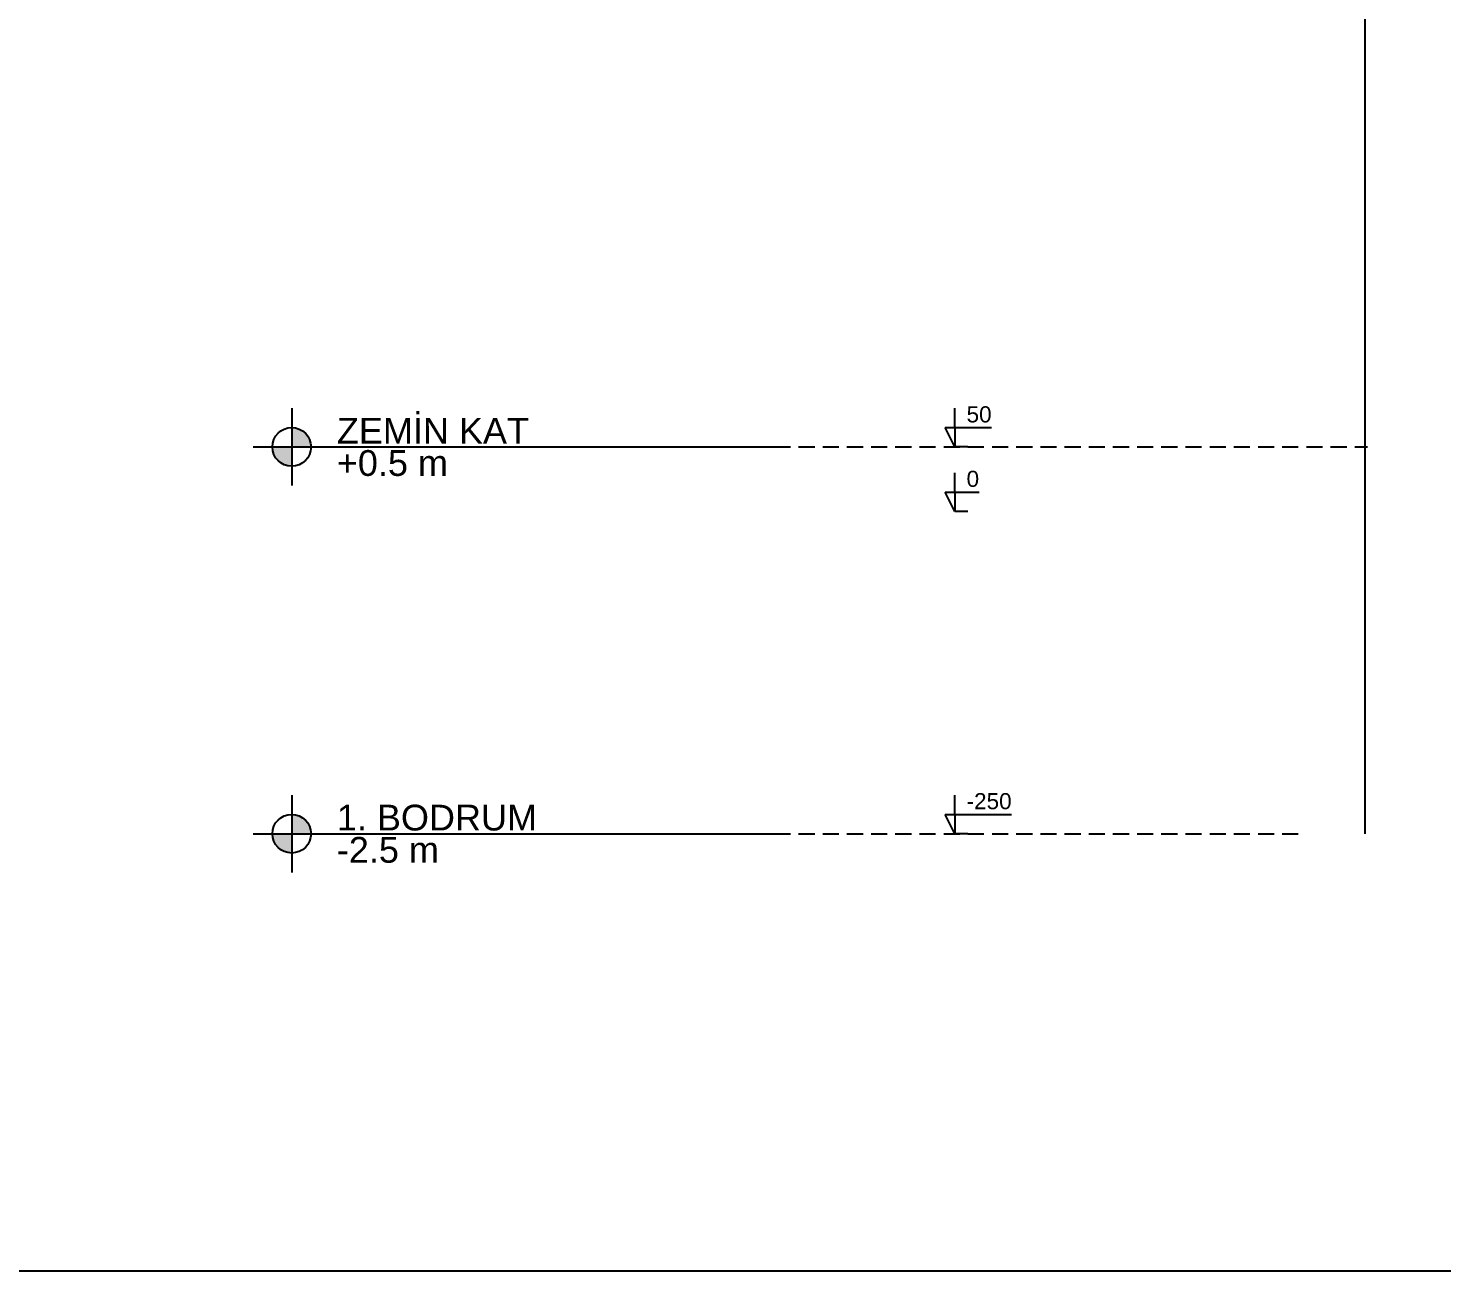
# Model space of a CAD drawing. Header units: millimetres. Extents: x 2232 to 85269, y -3593 to 5869.
# Drawn here: x 75123 to 76219, y 1369 to 2332 of the extents above; entities that cross this region are included whole.
import ezdxf

# ---------------------------------------------------------------- set-up
doc = ezdxf.new("R2010")
doc.units = ezdxf.units.MM
doc.linetypes.add('DASHED4', pattern=[18.75, 12.5, -6.25])
doc.layers.add('Standart', color=7, linetype='Continuous')
doc.styles.add('arial_1_18', font='arial.ttf', dxfattribs={"height": 0.2})

# ---------------------------------------------------------------- blocks, each defined once
blk = doc.blocks.new('IDE567Entity8244')
at = {"layer": 'Standart', "color": 123, "linetype": 'DASHED4', "lineweight": -3}
blk.add_lwpolyline([(-330, 50), (130, 50)], dxfattribs=at)
blk = doc.blocks.new('IDE567Entity8245')
at = {"layer": 'Standart', "color": 123, "linetype": 'DASHED4', "lineweight": -3}
blk.add_lwpolyline([(-330, -250), (80, -250)], dxfattribs=at)
blk = doc.blocks.new('IDE567Entity8253')
at = {"layer": 'Standart', "linetype": 'Continuous', "lineweight": -3}
for points in [[(-689.3, 50), (-689.4, 51.7), (-689.7, 53.3), (-690.2, 55), (-690.8, 56.5), (-691.6, 58), (-692.6, 59.4), (-693.7, 60.6), (-695, 61.7), (-696.4, 62.7), (-697.8, 63.5), (-699.4, 64.2), (-701, 64.6), (-702.7, 64.9), (-704.3, 65), (-704.3, 50)], [(-719.3, 50), (-719.2, 48.3), (-719, 46.7), (-718.5, 45), (-717.9, 43.5), (-717, 42), (-716.1, 40.6), (-714.9, 39.4), (-713.7, 38.3), (-712.3, 37.3), (-710.8, 36.5), (-709.3, 35.8), (-707.7, 35.4), (-706, 35.1), (-704.3, 35), (-704.3, 50)], [(-689.3, -250), (-689.4, -248.3), (-689.7, -246.7), (-690.2, -245), (-690.8, -243.5), (-691.6, -242), (-692.6, -240.6), (-693.7, -239.4), (-695, -238.3), (-696.4, -237.3), (-697.8, -236.5), (-699.4, -235.8), (-701, -235.4), (-702.7, -235.1), (-704.3, -235), (-704.3, -250)], [(-719.3, -250), (-719.2, -251.7), (-719, -253.3), (-718.5, -255), (-717.9, -256.5), (-717, -258), (-716.1, -259.4), (-714.9, -260.6), (-713.7, -261.7), (-712.3, -262.7), (-710.8, -263.5), (-709.3, -264.2), (-707.7, -264.6), (-706, -264.9), (-704.3, -265), (-704.3, -250)]]:
    blk.add_hatch(color=104, dxfattribs=at).paths.add_polyline_path(points)
at = {"layer": 'Standart', "color": 104, "linetype": 'Continuous', "lineweight": -3}
for points in [[(-704.3, 80), (-704.3, 20)], [(-734.3, 50), (-674.3, 50)], [(-674.3, 50), (-330, 50)], [(-704.3, -220), (-704.3, -280)], [(-734.3, -250), (-674.3, -250)], [(-674.3, -250), (-330, -250)]]:
    blk.add_lwpolyline(points, dxfattribs=at)
for centre in [(-704.3, 50), (-704.3, -250)]:
    blk.add_circle(centre, 15, dxfattribs=at)
at = {"layer": 'Standart', "color": 104, "linetype": 'Continuous', "lineweight": -3, "style": 'arial_1_18'}
for s, p in [('ZEMİN KAT', (-669.3, 52.5)), ('+0.5 m', (-669.3, 27.5)), ('1. BODRUM', (-669.3, -247.5)), ('-2.5 m', (-669.3, -272.5))]:
    blk.add_text(s, height=20, dxfattribs=at).set_placement(p)
blk = doc.blocks.new('IDE567Entity8263')
at = {"layer": 'Standart', "color": 253, "linetype": 'Continuous', "lineweight": -3}
for points in [[(-190, 15), (-190, 30)], [(-190, 0), (-197.5, 15)], [(-197.5, 15), (-190, 15)], [(-190, 15), (-190, 0)], [(-190, 15), (-171.3, 15)], [(-180, 0), (-190, 0)]]:
    blk.add_lwpolyline(points, dxfattribs=at)
at = {"layer": 'Standart', "color": 253, "linetype": 'Continuous', "lineweight": -3, "style": 'arial_1_18'}
blk.add_text('0', height=12.5, dxfattribs=at).set_placement((-181, 19))
blk = doc.blocks.new('IDE567Entity8264')
at = {"layer": 'Standart', "color": 253, "linetype": 'Continuous', "lineweight": -3}
for points in [[(-190, 65), (-190, 80)], [(-190, 50), (-197.5, 65)], [(-197.5, 65), (-190, 65)], [(-190, 65), (-190, 50)], [(-190, 65), (-161.6, 65)], [(-180, 50), (-190, 50)]]:
    blk.add_lwpolyline(points, dxfattribs=at)
at = {"layer": 'Standart', "color": 253, "linetype": 'Continuous', "lineweight": -3, "style": 'arial_1_18'}
blk.add_text('50', height=12.5, dxfattribs=at).set_placement((-181, 69))
blk = doc.blocks.new('IDE567Entity8266')
at = {"layer": 'Standart', "color": 253, "linetype": 'Continuous', "lineweight": -3}
for points in [[(-190, -235), (-190, -220)], [(-190, -250), (-197.5, -235)], [(-197.5, -235), (-190, -235)], [(-190, -235), (-190, -250)], [(-190, -235), (-146.1, -235)], [(-180, -250), (-190, -250)]]:
    blk.add_lwpolyline(points, dxfattribs=at)
at = {"layer": 'Standart', "color": 253, "linetype": 'Continuous', "lineweight": -3, "style": 'arial_1_18'}
blk.add_text('-250', height=12.5, dxfattribs=at).set_placement((-181, -231))
blk = doc.blocks.new('IDE567Entity9065')
at = {"layer": 'Standart', "color": 159, "linetype": 'Continuous', "lineweight": -3}
blk.add_lwpolyline([(128, -250), (128, 398)], dxfattribs=at)

msp = doc.modelspace()

# ---------------------------------------------------------------- linework, layer by layer
msp.add_line((3332.4, 1368.7), (79990.7, 1368.7))

# ---------------------------------------------------------------- block references
at = {"layer": 'Standart'}
for name in ['IDE567Entity8253', 'IDE567Entity9065', 'IDE567Entity8264', 'IDE567Entity8244', 'IDE567Entity8263', 'IDE567Entity8266', 'IDE567Entity8245']:
    msp.add_blockref(name, (76031.8, 1957.7), dxfattribs=at)

doc.saveas('drawing.dxf')
